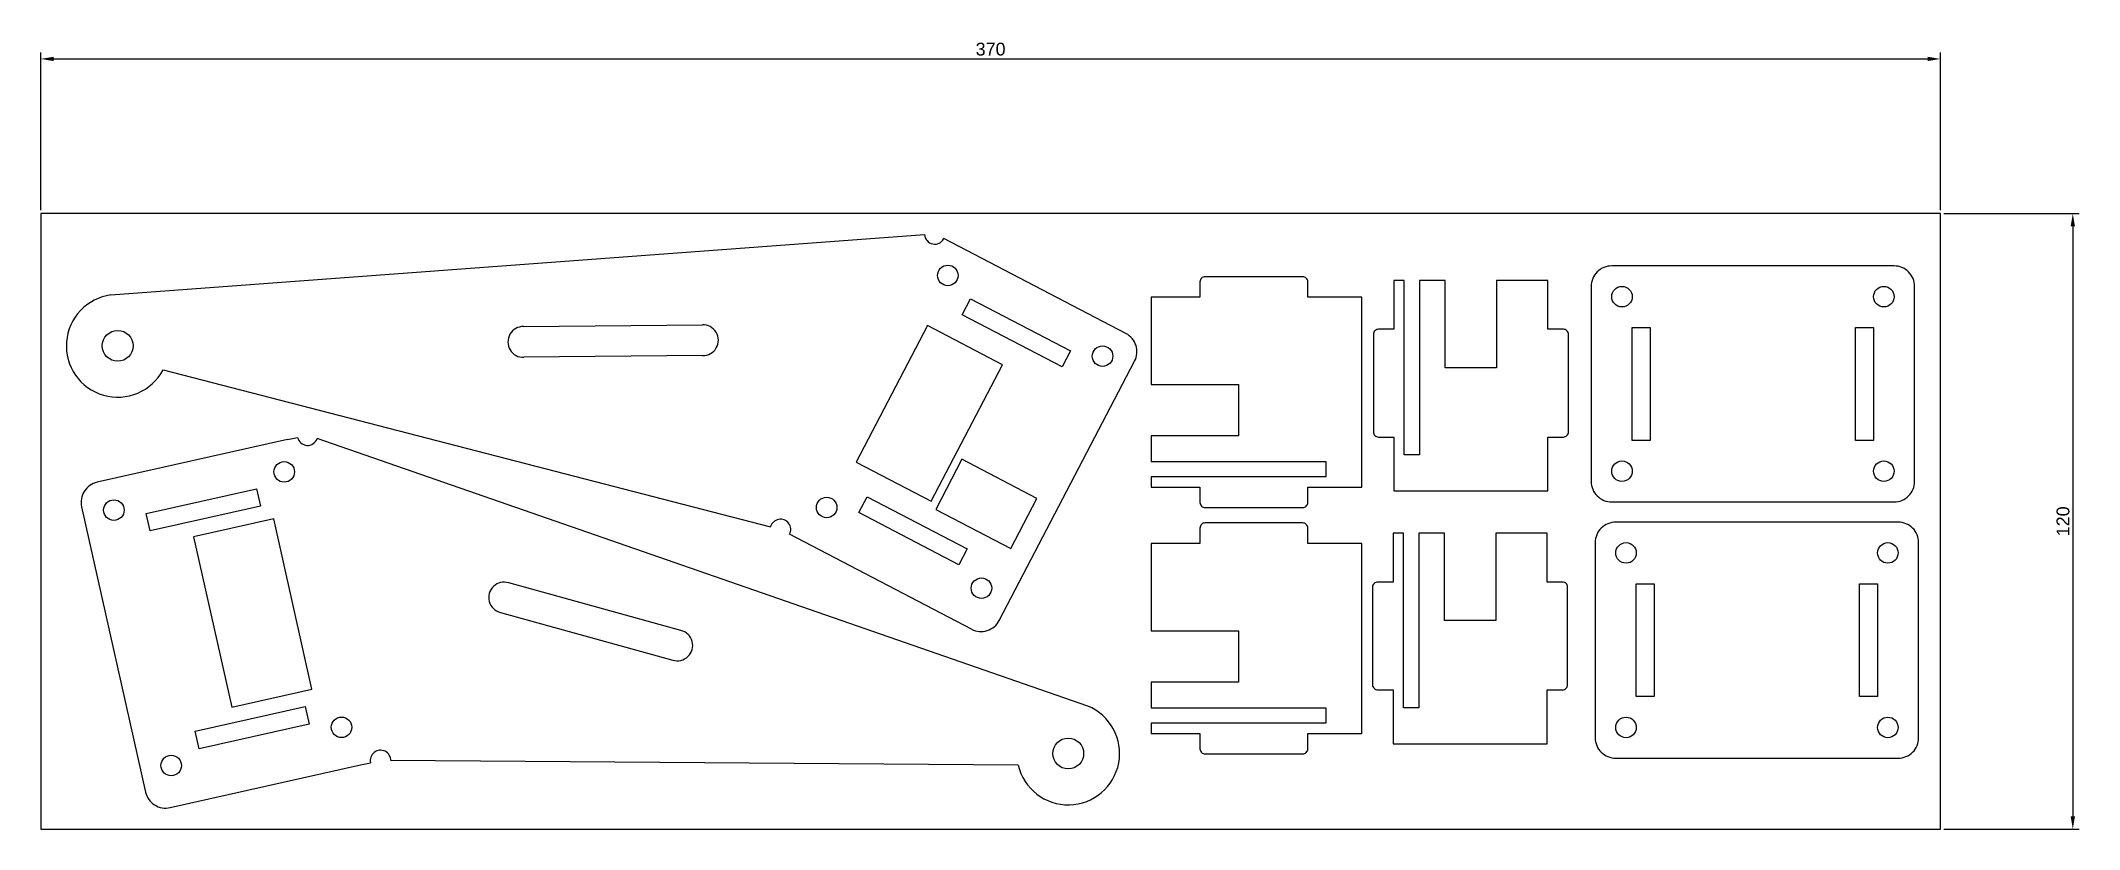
# Model space of a CAD drawing. Header units: millimetres. Extents: x 0 to 397, y 0 to 154.
import ezdxf

# ---------------------------------------------------------------- set-up
doc = ezdxf.new("R2010")
doc.units = ezdxf.units.MM
doc.styles.get("Standard").update_dxf_attribs({"font": 'arial.ttf'})
doc.dimstyles.new('ISO-25', dxfattribs={"dimtxt": 2.5, "dimasz": 2.5, "dimexe": 1.25, "dimexo": 0.625, "dimtad": 1, "dimtxsty": 'Standard', "dimcen": 2.5, "dimadec": 0, "dimazin": 0, "dimtfac": 1, "dimtmove": 0, "dimatfit": 3, "dimfxl": 1, "dimarcsym": 0})

# ---------------------------------------------------------------- blocks, each defined once
blk = doc.blocks.new('*D5')
at = {"color": 0, "lineweight": -2, "transparency": 16777216}
for p, q in [((0, 120.62), (0, 151.35)), ((370, 120.62), (370, 151.35)), ((2.5, 150.1), (367.5, 150.1))]:
    blk.add_line(p, q, dxfattribs=at)
at = {"color": 0, "transparency": 16777216}
for points in [[(2.5, 150.52), (2.5, 149.69), (0, 150.1)], [(367.5, 150.52), (367.5, 149.69), (370, 150.1)]]:
    blk.add_solid(points, dxfattribs=at)
at = {"layer": 'Defpoints', "color": 0, "transparency": 16777216}
for p in [(370, 150.1), (0, 120), (370, 120)]:
    blk.add_point(p, dxfattribs=at)
at = {"color": 0, "transparency": 16777216, "insert": (185, 152), "char_height": 2.5, "attachment_point": 5}
blk.add_mtext('370', dxfattribs=at)
blk = doc.blocks.new('*D6')
at = {"color": 0, "lineweight": -2, "transparency": 16777216}
for p, q in [((370.63, 120), (397.03, 120)), ((395.78, 117.5), (395.78, 2.5)), ((370.63, 0), (397.03, 0))]:
    blk.add_line(p, q, dxfattribs=at)
at = {"color": 0, "transparency": 16777216}
for points in [[(395.37, 117.5), (396.2, 117.5), (395.78, 120)], [(395.37, 2.5), (396.2, 2.5), (395.78, 0)]]:
    blk.add_solid(points, dxfattribs=at)
at = {"layer": 'Defpoints', "color": 0, "transparency": 16777216}
for p in [(370, 120), (370, 0), (395.78, 0)]:
    blk.add_point(p, dxfattribs=at)
at = {"color": 0, "transparency": 16777216, "insert": (393.88, 60), "char_height": 2.5, "attachment_point": 5, "rotation": 90}
blk.add_mtext('120', dxfattribs=at)

msp = doc.modelspace()

# ---------------------------------------------------------------- linework, layer by layer
for p, q in [((13.678, 104.111), (172.126, 115.864)), ((94.053, 97.953), (128.855, 98.287)), ((128.913, 92.291), (94.111, 91.957)), ((23.816, 89.511), (142.13, 58.914)), ((48.056, 75.92), (50.008, 76.358)), ((203.934, 24.002), (53.849, 76.139)), ((181.302, 38.984), (145.839, 57.488)), ((124.681, 38.738), (91.138, 48.018)), ((89.539, 42.238), (123.082, 32.959)), ((62.274, 12.526), (64.225, 12.964)), ((190.38, 12.503), (68.177, 13.387))]:
    msp.add_line(p, q)
for points in [[(0, 0), (370, 0), (370, 120), (0, 120)], [(181.058, 103.369), (200.563, 93.192), (198.944, 90.089), (179.439, 100.266)], [(158.816, 71.549), (173.444, 63.916), (187.322, 90.513), (172.694, 98.146)], [(313.472, 75.771), (309.972, 75.771), (309.972, 97.771), (313.472, 97.771)], [(356.972, 97.771), (356.972, 75.771), (353.472, 75.771), (353.472, 97.771)], [(194.028, 64.455), (179.4, 72.088), (174.312, 62.335), (188.94, 54.703)], [(21.3, 58.134), (20.534, 61.549), (42.001, 66.364), (42.767, 62.948)], [(159.317, 61.7), (160.936, 64.803), (180.44, 54.626), (178.821, 51.523)], [(45.375, 60.459), (29.763, 56.957), (37.203, 23.781), (52.815, 27.283)], [(310.758, 25.843), (310.758, 47.843), (314.258, 47.843), (314.258, 25.843)], [(354.258, 47.843), (357.758, 47.843), (357.758, 25.843), (354.258, 25.843)], [(52.286, 20.503), (30.819, 15.688), (30.053, 19.104), (51.52, 23.918)]]:
    msp.add_lwpolyline(points, close=True)
for points in [[(186.699, 40.68), (213.052, 91.187, 0.4142136), (211.356, 96.583), (175.894, 115.087)], [(364.972, 105.771, 0.4142136), (360.972, 109.771), (305.972, 109.771, 0.4142136), (301.972, 105.771), (301.972, 67.771, 0.4142136), (305.972, 63.771), (360.972, 63.771, 0.4142136), (364.972, 67.771), (364.972, 105.771)], [(48.056, 75.92), (10.977, 67.605, 0.4142136), (7.95, 62.826), (20.416, 7.238)], [(302.758, 17.843, 0.4142136), (306.758, 13.843), (361.758, 13.843, 0.4142136), (365.758, 17.843), (365.758, 55.843, 0.4142136), (361.758, 59.843), (306.758, 59.843, 0.4142136), (302.758, 55.843), (302.758, 17.843)], [(181.302, 38.984, 0.4142136), (186.699, 40.68)], [(20.416, 7.238, 0.4142136), (25.195, 4.211), (62.274, 12.526)]]:
    msp.add_lwpolyline(points, format="xyb")
for points in [[(225.783, 103.674), (216.283, 103.674), (216.283, 86.674), (233.283, 86.674), (233.283, 76.674), (216.283, 76.674), (216.283, 71.674), (250.283, 71.674), (250.283, 68.674), (216.283, 68.674), (216.283, 66.674), (225.783, 66.674), (225.783, 63.674, 0.4142136), (226.783, 62.674), (245.783, 62.674, 0.4142136), (246.783, 63.674), (246.783, 66.674), (257.283, 66.674), (257.283, 103.674), (246.783, 103.674), (246.783, 106.674, 0.4142136), (245.783, 107.674), (226.783, 107.674, 0.4142136), (225.783, 106.674)], [(259.554, 96.429), (259.554, 77.429, 0.4142136), (260.554, 76.429), (263.554, 76.429), (263.554, 65.929), (293.554, 65.929), (293.554, 76.429), (296.554, 76.429, 0.4142136), (297.554, 77.429), (297.554, 96.429, 0.4142136), (296.554, 97.429), (293.554, 97.429), (293.554, 106.929), (283.554, 106.929), (283.554, 89.929), (273.554, 89.929), (273.554, 106.929), (268.554, 106.929), (268.554, 72.929), (265.554, 72.929), (265.554, 106.929), (263.554, 106.929), (263.554, 97.429), (260.554, 97.429, 0.4142136)], [(225.783, 55.687), (216.283, 55.687), (216.283, 38.687), (233.283, 38.687), (233.283, 28.687), (216.283, 28.687), (216.283, 23.687), (250.283, 23.687), (250.283, 20.687), (216.283, 20.687), (216.283, 18.687), (225.783, 18.687), (225.783, 15.687, 0.4142136), (226.783, 14.687), (245.783, 14.687, 0.4142136), (246.783, 15.687), (246.783, 18.687), (257.283, 18.687), (257.283, 55.687), (246.783, 55.687), (246.783, 58.687, 0.4142136), (245.783, 59.687), (226.783, 59.687, 0.4142136), (225.783, 58.687)], [(259.39, 47.171), (259.39, 28.171, 0.4142136), (260.39, 27.171), (263.39, 27.171), (263.39, 16.671), (293.39, 16.671), (293.39, 27.171), (296.39, 27.171, 0.4142136), (297.39, 28.171), (297.39, 47.171, 0.4142136), (296.39, 48.171), (293.39, 48.171), (293.39, 57.671), (283.39, 57.671), (283.39, 40.671), (273.39, 40.671), (273.39, 57.671), (268.39, 57.671), (268.39, 23.671), (265.39, 23.671), (265.39, 57.671), (263.39, 57.671), (263.39, 48.171), (260.39, 48.171, 0.4142136)]]:
    msp.add_lwpolyline(points, format="xyb", close=True)
for centre, radius in [((176.664, 107.917), 2), ((307.972, 103.771), 2), ((358.972, 103.771), 2), ((14.982, 94.196), 3), ((206.808, 92.189), 2), ((47.418, 69.628), 2), ((307.972, 69.771), 2), ((358.972, 69.771), 2), ((14.242, 62.188), 2), ((153.072, 62.702), 2), ((308.758, 53.843), 2), ((359.758, 53.843), 2), ((183.215, 46.974), 2), ((58.578, 19.864), 2), ((308.758, 19.843), 2), ((359.758, 19.843), 2), ((200.122, 14.757), 3), ((25.402, 12.424), 2)]:
    msp.add_circle(centre, radius)
for centre, radius, start, end in [((174.12, 116.012), 2, 184.24246, 332.44548), ((14.982, 94.196), 10, 97.49025, 332.06122), ((93.984, 94.954), 3, 88.67205, 272.42772), ((128.982, 95.29), 3, 268.67205, 92.42772), ((51.959, 76.796), 2, 192.64059, 340.84361), ((144.066, 58.413), 2, 332.44548, 165.50045), ((90.244, 45.154), 3, 72.65835, 256.41402), ((123.977, 35.822), 3, 252.65835, 76.41402), ((200.122, 14.757), 10, 193.02485, 67.59582), ((66.177, 13.402), 2, 359.58563, 192.64059)]:
    msp.add_arc(centre, radius, start, end)

# ---------------------------------------------------------------- dimensions: what is measured, and where the dimension line sits
dim = msp.add_linear_dim(base=(370, 150.102), p1=(0, 120), p2=(370, 120), dimstyle='ISO-25')
dim.commit()
dim.dimension.update_dxf_attribs({"geometry": '*D5', "text_midpoint": (185, 152.004)})
dim = msp.add_linear_dim(base=(395.782, 0), p1=(370, 120), p2=(370, 0), angle=90, dimstyle='ISO-25')
dim.commit()
dim.dimension.update_dxf_attribs({"geometry": '*D6', "text_midpoint": (393.88, 60)})

doc.saveas('drawing.dxf')
